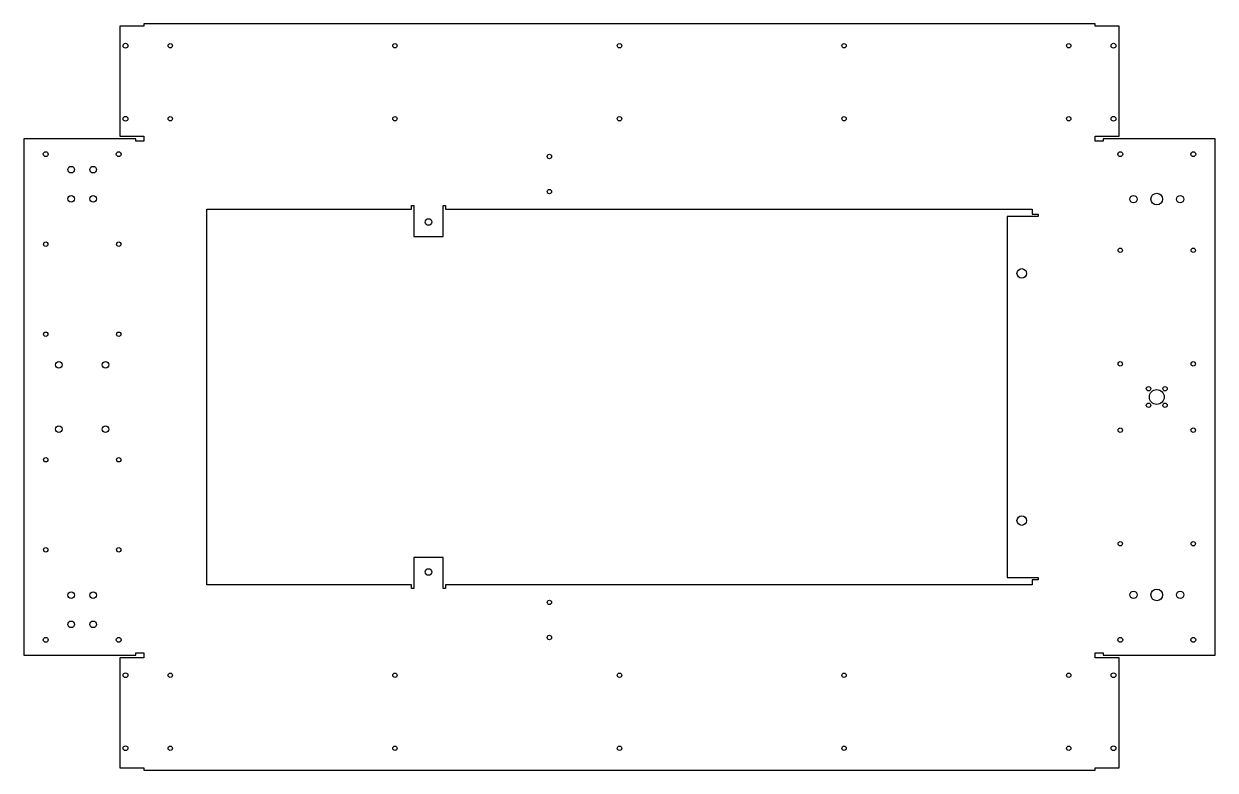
# Model space of a CAD drawing. Header units: millimetres. Extents: x -82 to 734, y -511 to 0.
import ezdxf

# ---------------------------------------------------------------- set-up
doc = ezdxf.new("R2010")
doc.units = ezdxf.units.MM

msp = doc.modelspace()

# ---------------------------------------------------------------- linework, layer by layer
for points in [[(657.14, -78.83), (657.14, -80.42), (653.55, -80.42), (651.86, -80.42), (651.86, -76.82), (668.29, -76.82), (668.29, -1.59), (651.86, -1.59), (651.86, 0), (0, 0), (0, -1.59), (-16.43, -1.59), (-16.43, -76.82), (0, -76.82), (0, -80.42), (-1.69, -80.42), (-5.28, -80.42), (-5.28, -78.83), (-82.1, -78.83), (-82.1, -432.2), (-5.28, -432.2), (-5.28, -430.62), (-1.69, -430.62), (0, -430.62), (0, -434.21), (-16.43, -434.21), (-16.43, -509.44), (0, -509.44), (0, -511.03), (651.86, -511.03), (651.86, -509.44), (668.29, -509.44), (668.29, -434.21), (651.86, -434.21), (651.86, -430.62), (653.55, -430.62), (657.14, -430.62), (657.14, -432.2), (733.97, -432.2), (733.97, -78.83)], [(185.14, -124.48), (185.14, -145.69), (205.14, -145.69), (205.14, -124.48), (206.73, -124.48), (206.73, -126.87), (608.69, -126.87), (608.69, -130.28), (612.66, -130.28), (612.66, -131.87), (591.45, -131.87), (591.45, -379.17), (612.66, -379.17), (612.66, -380.75), (608.69, -380.75), (608.69, -384.17), (206.73, -384.17), (206.73, -386.55), (205.14, -386.55), (205.14, -365.34), (185.14, -365.34), (185.14, -386.55), (183.55, -386.55), (183.55, -384.17), (43.18, -384.17), (43.18, -126.87), (183.55, -126.87), (183.55, -124.48)]]:
    msp.add_lwpolyline(points, close=True)
for centre, radius in [((-12.43, -15), 1.65), ((18.22, -15), 1.5), ((172.07, -15), 1.5), ((325.93, -15), 1.5), ((479.79, -15), 1.5), ((633.65, -15), 1.5), ((664.29, -15), 1.65), ((-12.43, -65), 1.65), ((18.22, -65), 1.5), ((172.07, -65), 1.5), ((325.93, -65), 1.5), ((479.79, -65), 1.5), ((633.65, -65), 1.5), ((664.29, -65), 1.65), ((-67.1, -89.25), 1.65), ((-17.1, -89.25), 1.65), ((277.93, -90.84), 1.5), ((668.97, -89.25), 1.65), ((718.97, -89.25), 1.65), ((-49.6, -99.84), 2.25), ((-34.6, -99.84), 2.25), ((277.93, -114.86), 1.5), ((-49.6, -119.84), 2.25), ((-34.6, -119.84), 2.25), ((677.97, -120.02), 2.5), ((693.97, -120.02), 4), ((709.97, -120.02), 2.5), ((195.14, -135.69), 2.25), ((-67.1, -150.88), 1.5), ((-17.1, -150.88), 1.5), ((668.97, -155.02), 1.5), ((718.97, -155.02), 1.5), ((601.45, -170.87), 3.25), ((-67.1, -212.52), 1.5), ((-17.1, -212.52), 1.5), ((-58.1, -233.52), 2.25), ((-26.1, -233.52), 2.25), ((668.97, -232.82), 1.5), ((718.97, -232.82), 1.5), ((688.31, -249.86), 1.5), ((693.97, -255.52), 5.1), ((699.62, -249.86), 1.5), ((688.31, -261.17), 1.5), ((699.62, -261.17), 1.5), ((-58.1, -277.52), 2.25), ((-26.1, -277.52), 2.25), ((668.97, -278.22), 1.5), ((718.97, -278.22), 1.5), ((-67.1, -298.52), 1.5), ((-17.1, -298.52), 1.5), ((601.45, -340.16), 3.25), ((-67.1, -360.15), 1.5), ((-17.1, -360.15), 1.5), ((668.97, -356.02), 1.5), ((718.97, -356.02), 1.5), ((195.14, -375.34), 2.25), ((-49.6, -391.19), 2.25), ((-34.6, -391.19), 2.25), ((677.97, -391.02), 2.5), ((693.97, -391.02), 4), ((709.97, -391.02), 2.5), ((277.93, -396.18), 1.5), ((-49.6, -411.19), 2.25), ((-34.6, -411.19), 2.25), ((-67.1, -421.78), 1.65), ((-17.1, -421.78), 1.65), ((277.93, -420.19), 1.5), ((668.97, -421.78), 1.65), ((718.97, -421.78), 1.65), ((-12.43, -446.03), 1.65), ((18.22, -446.03), 1.5), ((172.07, -446.03), 1.5), ((325.93, -446.03), 1.5), ((479.79, -446.03), 1.5), ((633.65, -446.03), 1.5), ((664.29, -446.03), 1.65), ((-12.43, -496.03), 1.65), ((18.22, -496.03), 1.5), ((172.07, -496.03), 1.5), ((325.93, -496.03), 1.5), ((479.79, -496.03), 1.5), ((633.65, -496.03), 1.5), ((664.29, -496.03), 1.65)]:
    msp.add_circle(centre, radius)

doc.saveas('drawing.dxf')
